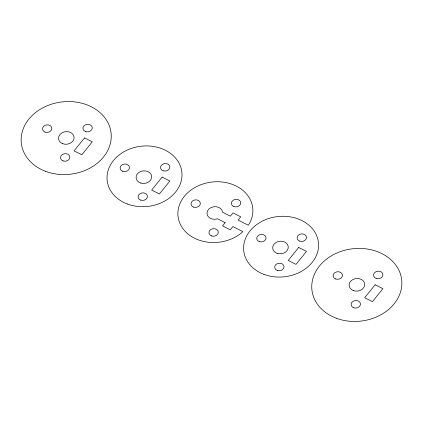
<?xml version="1.0" encoding="UTF-8"?>
<svg xmlns="http://www.w3.org/2000/svg" width="423" height="423" viewBox="0 0 423 423"><rect width="100%" height="100%" fill="white"/><g stroke="black" fill="none" stroke-linecap="round" stroke-linejoin="round"><path stroke-width="0.63" d="M84.526 137.893L74.067 150.879L81.829 154.802L92.288 141.816L84.526 137.893M162.109 177.105L151.651 190.091L159.413 194.009L169.872 181.023L162.109 177.105M225.136 222.657L222.524 225.908L230.286 229.826L232.899 226.58L242.902 231.635A37.584 30.292 -6.6 0 1 180.61 224.909A37.584 30.292 -6.6 0 1 217.47 181.731A37.584 30.292 -6.6 0 1 248.354 225.253L238.128 220.087L240.745 216.84L232.983 212.917L230.366 216.164L222.535 212.209A7.815 6.303 -6.6 0 0 213.467 206.799A7.815 6.303 -6.6 0 0 207.222 214.905A7.815 6.303 -6.6 0 0 217.47 218.786L225.136 222.657M298.696 247.46L288.237 260.446L296 264.37L306.458 251.384L298.696 247.46M375.132 284.758L364.679 297.744L372.436 301.668L382.894 288.682L375.132 284.758M127.386 204.018A37.584 30.292 -6.6 0 0 181.953 173.298A37.584 30.292 -6.6 0 0 124.166 151.624A37.584 30.292 -6.6 0 0 127.386 204.018M45.631 171.352A45.161 36.394 -6.6 0 0 111.196 134.445A45.161 36.394 -6.6 0 0 41.761 108.399A45.161 36.394 -6.6 0 0 45.631 171.352M45.097 132.119A4.69 3.781 -6.6 0 0 51.839 128.211A4.69 3.781 -6.6 0 0 44.579 125.594A4.69 3.781 -6.6 0 0 45.097 132.119M63.101 160.904A4.69 3.781 -6.6 0 0 69.848 156.996A4.69 3.781 -6.6 0 0 62.588 154.379A4.69 3.781 -6.6 0 0 63.101 160.904M85.531 131.569A4.69 3.781 -6.6 0 0 92.277 127.661A4.69 3.781 -6.6 0 0 85.018 125.039A4.69 3.781 -6.6 0 0 85.531 131.569M62.778 143.725A7.815 6.303 -6.6 0 0 74.088 137.285A7.815 6.303 -6.6 0 0 62.033 132.833A7.815 6.303 -6.6 0 0 62.778 143.725M211.553 235.928A4.69 3.781 -6.6 0 0 218.3 232.021A4.69 3.781 -6.6 0 0 211.04 229.403A4.69 3.781 -6.6 0 0 211.553 235.928M233.988 206.593A4.69 3.781 -6.6 0 0 240.735 202.686A4.69 3.781 -6.6 0 0 233.475 200.068A4.69 3.781 -6.6 0 0 233.988 206.593M193.591 207.101A4.69 3.781 -6.6 0 0 200.333 203.193A4.69 3.781 -6.6 0 0 193.073 200.571A4.69 3.781 -6.6 0 0 193.591 207.101M140.685 200.111A4.69 3.781 -6.6 0 0 147.431 196.203A4.69 3.781 -6.6 0 0 140.166 193.586A4.69 3.781 -6.6 0 0 140.685 200.111M163.119 170.776A4.69 3.781 -6.6 0 0 169.861 166.868A4.69 3.781 -6.6 0 0 162.601 164.251A4.69 3.781 -6.6 0 0 163.119 170.776M122.718 171.283A4.69 3.781 -6.6 0 0 129.464 167.376A4.69 3.781 -6.6 0 0 122.199 164.753A4.69 3.781 -6.6 0 0 122.718 171.283M336.243 318.218A45.161 36.394 -6.6 0 0 401.808 281.311A45.161 36.394 -6.6 0 0 332.367 255.265A45.161 36.394 -6.6 0 0 336.243 318.218M335.703 278.984A4.69 3.781 -6.6 0 0 342.45 275.077A4.69 3.781 -6.6 0 0 335.19 272.454A4.69 3.781 -6.6 0 0 335.703 278.984M353.713 307.77A4.69 3.781 -6.6 0 0 360.459 303.862A4.69 3.781 -6.6 0 0 353.194 301.239A4.69 3.781 -6.6 0 0 353.713 307.77M376.142 278.434A4.69 3.781 -6.6 0 0 382.889 274.527A4.69 3.781 -6.6 0 0 375.624 271.904A4.69 3.781 -6.6 0 0 376.142 278.434M353.39 290.59A7.815 6.303 -6.6 0 0 364.695 284.15A7.815 6.303 -6.6 0 0 352.639 279.698A7.815 6.303 -6.6 0 0 353.39 290.59M140.473 182.974A7.815 6.303 -6.6 0 0 151.661 176.396A7.815 6.303 -6.6 0 0 139.516 172.098A7.815 6.303 -6.6 0 0 140.473 182.974M263.973 274.374A37.584 30.292 -6.6 0 0 318.54 243.659A37.584 30.292 -6.6 0 0 260.748 221.98A37.584 30.292 -6.6 0 0 263.973 274.374M277.271 270.471A4.69 3.781 -6.6 0 0 284.013 266.564A4.69 3.781 -6.6 0 0 276.753 263.947A4.69 3.781 -6.6 0 0 277.271 270.471M299.701 241.136A4.69 3.781 -6.6 0 0 306.448 237.229A4.69 3.781 -6.6 0 0 299.188 234.612A4.69 3.781 -6.6 0 0 299.701 241.136M259.304 241.639A4.69 3.781 -6.6 0 0 266.046 237.737A4.69 3.781 -6.6 0 0 258.786 235.114A4.69 3.781 -6.6 0 0 259.304 241.639M277.06 253.329A7.815 6.303 -6.6 0 0 288.248 246.757A7.815 6.303 -6.6 0 0 276.103 242.458A7.815 6.303 -6.6 0 0 277.06 253.329"/></g></svg>
